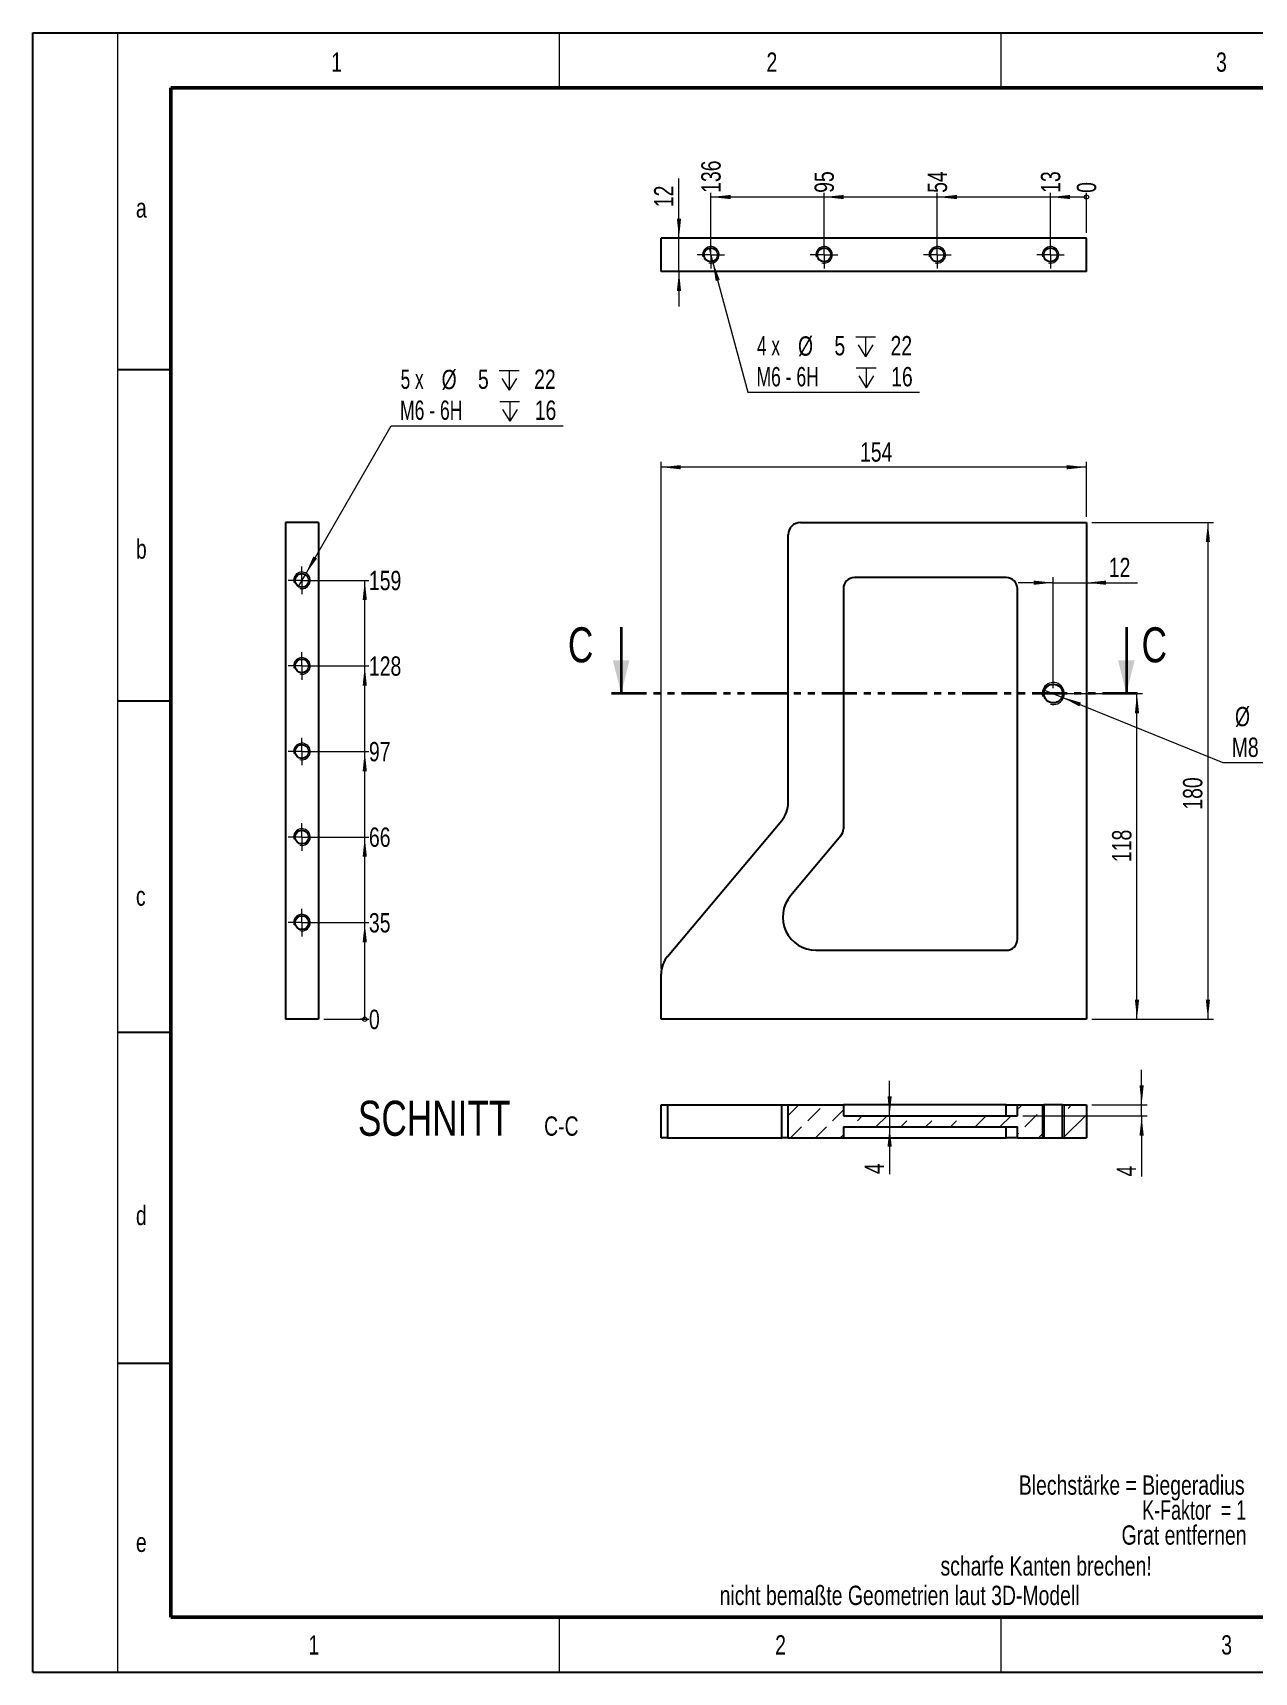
# Model space of a CAD drawing. Header units: millimetres. Extents: x 0 to 420, y 0 to 297.
# Drawn here: x 0 to 221.2, y 0 to 297 of the extents above; entities that cross this region are included whole.
import ezdxf

# ---------------------------------------------------------------- set-up
doc = ezdxf.new("R2010")
doc.units = ezdxf.units.MM
doc.linetypes.add('PHANTOM', pattern=[12.7, 6.35, -1.27, 1.27, -1.27, 1.27, -1.27])
doc.styles.add('SLDTEXTSTYLE1', font='TXT', dxfattribs={"width": 0.678571})
doc.styles.add('SLDTEXTSTYLE2', font='TXT', dxfattribs={"width": 0.75})
doc.styles.add('SLDTEXTSTYLE3', font='TXT', dxfattribs={"width": 0.692308})
doc.styles.add('SLDTEXTSTYLE4', font='TXT', dxfattribs={"width": 0.666667})
doc.dimstyles.new('SLDDIMSTYLE0', dxfattribs={"dimtxt": 3.5, "dimasz": 3.556, "dimexe": 0, "dimexo": 0.0625, "dimgap": 0.875, "dimtad": 1, "dimlfac": 2, "dimrnd": 1e-09, "dimzin": 12, "dimdsep": 46, "dimtxsty": 'SLDTEXTSTYLE2', "dimsah": 1, "dimcen": 0.09, "dimadec": 0, "dimazin": 3, "dimtfac": 1, "dimtdec": 3, "dimtofl": 0, "dimtmove": 0, "dimatfit": 3, "dimfxl": 1, "dimfrac": 2, "dimtolj": 1, "dimtzin": 12, "dimarcsym": 0})
doc.dimstyles.new('SLDDIMSTYLE1', dxfattribs={"dimtxt": 3.5, "dimasz": 3.556, "dimexe": 0, "dimexo": 0.0625, "dimgap": 0.875, "dimtad": 1, "dimlfac": 2, "dimrnd": 1e-09, "dimzin": 12, "dimdsep": 46, "dimtxsty": 'SLDTEXTSTYLE2', "dimsah": 1, "dimcen": 0.09, "dimadec": 0, "dimazin": 3, "dimtfac": 1, "dimtdec": 3, "dimtmove": 0, "dimatfit": 0, "dimfxl": 1, "dimfrac": 2, "dimtolj": 1, "dimtzin": 12, "dimarcsym": 0})
doc.dimstyles.new('SLDDIMSTYLE2', dxfattribs={"dimtxt": 3.5, "dimasz": 3.556, "dimexe": 0, "dimexo": 0.0625, "dimgap": 0.875, "dimtad": 0, "dimtih": 1, "dimtoh": 1, "dimlfac": 2, "dimrnd": 1e-09, "dimzin": 4, "dimdsep": 46, "dimtxsty": 'SLDTEXTSTYLE2', "dimblk1": 'NONE', "dimsah": 1, "dimcen": 0, "dimadec": 0, "dimazin": 1, "dimtfac": 1, "dimtdec": 3, "dimtmove": 0, "dimatfit": 3, "dimldrblk": 'NONE', "dimfxl": 1, "dimfrac": 2, "dimtolj": 1, "dimtzin": 12, "dimarcsym": 0})
doc.dimstyles.new('SLDDIMSTYLE3', dxfattribs={"dimtxt": 3.5, "dimasz": 0.254, "dimexe": 0, "dimexo": 0.0625, "dimgap": 0.875, "dimtad": 0, "dimtih": 1, "dimtoh": 1, "dimdec": 0, "dimlfac": 2, "dimrnd": 1e-09, "dimdsep": 46, "dimtxsty": 'SLDTEXTSTYLE2', "dimblk1": 'ORIGIN', "dimblk2": 'ORIGIN', "dimsah": 1, "dimcen": 0.09, "dimadec": 0, "dimazin": 2, "dimtfac": 1, "dimtdec": 3, "dimtofl": 0, "dimtmove": 0, "dimatfit": 3, "dimldrblk": 'ORIGIN', "dimfxl": 1, "dimfrac": 2, "dimtolj": 1, "dimtzin": 12, "dimarcsym": 0})
doc.dimstyles.new('SLDDIMSTYLE4', dxfattribs={"dimtxt": 3.5, "dimasz": 3.556, "dimexe": 0, "dimexo": 0.0625, "dimgap": 0.875, "dimtad": 0, "dimtih": 1, "dimtoh": 1, "dimlfac": 2, "dimrnd": 1e-09, "dimzin": 12, "dimdsep": 46, "dimtxsty": 'SLDTEXTSTYLE2', "dimsah": 1, "dimcen": 0.09, "dimadec": 0, "dimazin": 3, "dimtfac": 1, "dimtdec": 3, "dimtofl": 0, "dimtmove": 0, "dimatfit": 3, "dimfxl": 1, "dimfrac": 2, "dimtolj": 1, "dimtzin": 12, "dimarcsym": 0})
doc.dimstyles.new('SLDDIMSTYLE5', dxfattribs={"dimtxt": 3.5, "dimasz": 3.556, "dimexe": 0, "dimexo": 0.0625, "dimgap": 0.875, "dimtad": 0, "dimtih": 1, "dimtoh": 1, "dimdec": 6, "dimlfac": 2, "dimrnd": 1e-09, "dimzin": 12, "dimdsep": 46, "dimtxsty": 'SLDTEXTSTYLE2', "dimblk1": 'NONE', "dimsah": 1, "dimcen": 0, "dimadec": 0, "dimazin": 3, "dimtfac": 1, "dimtdec": 3, "dimtmove": 0, "dimatfit": 3, "dimldrblk": 'NONE', "dimfxl": 1, "dimfrac": 2, "dimtolj": 1, "dimtzin": 12, "dimarcsym": 0})
doc.dimstyles.new('SLDDIMSTYLE6', dxfattribs={"dimtxt": 3.5, "dimasz": 3.556, "dimexe": 0, "dimexo": 0.0625, "dimgap": 0.875, "dimtad": 0, "dimtih": 1, "dimtoh": 1, "dimdec": 6, "dimlfac": 2, "dimrnd": 1e-09, "dimzin": 12, "dimdsep": 46, "dimtxsty": 'SLDTEXTSTYLE2', "dimblk1": 'NONE', "dimsah": 1, "dimcen": 0, "dimadec": 0, "dimazin": 3, "dimtfac": 1, "dimtdec": 3, "dimtmove": 0, "dimatfit": 3, "dimldrblk": 'NONE', "dimfxl": 1, "dimfrac": 2, "dimtolj": 1, "dimtzin": 12, "dimarcsym": 0})
pattern_1 = [(45, (0, 0), (-8.98026, 8.98026), []), (45, (4.49, 0), (-8.98026, 8.98026), [3.175, -1.5875]), (45, (8.98, 0), (-8.98026, 8.98026), [3.175, -1.5875]), (45, (13.47, 0), (-8.98026, 8.98026), [3.175, -1.5875])]

# ---------------------------------------------------------------- blocks, each defined once
blk = doc.blocks.new('SW_NOTE_0_7')
at = {"color": 0, "linetype": 'Continuous', "lineweight": 0, "char_height": 3.5, "attachment_point": 3}
for s, insert, style in [('Blechstärke = Biegeradius', (56.77, 4.51), 'SLDTEXTSTYLE2'), ('K-Faktor  = 1', (57.05, -0.01), 'SLDTEXTSTYLE3'), ('Grat entfernen', (57.12, -4.54), 'SLDTEXTSTYLE2')]:
    blk.add_mtext(s, dxfattribs=dict(at, insert=insert, style=style))
blk = doc.blocks.new('_D')
at = {"color": 7, "linetype": 'Continuous', "lineweight": 0}
for p, q in [((113.78, 127.48), (113.78, 219.3)), ((190.78, 218.3), (113.78, 218.3)), ((190.78, 209.3), (190.78, 219.3))]:
    blk.add_line(p, q, dxfattribs=at)
at = {"color": 7, "linetype": 'Continuous', "lineweight": 18}
for points in [[(113.78, 218.3), (117.34, 217.92), (117.34, 218.68)], [(190.78, 218.3), (187.22, 218.68), (187.22, 217.92)]]:
    blk.add_solid(points, dxfattribs=at)
at = {"color": 7, "linetype": 'Continuous', "lineweight": 18, "insert": (149.79, 222.81), "char_height": 3.5, "attachment_point": 1, "style": 'SLDTEXTSTYLE2'}
blk.add_mtext('154', dxfattribs=at)
blk = doc.blocks.new('_D_1')
at = {"color": 7, "linetype": 'Continuous', "lineweight": 0}
for p, q in [((191.78, 208.3), (213.78, 208.3)), ((212.78, 208.3), (212.78, 118.3)), ((191.78, 118.3), (213.78, 118.3))]:
    blk.add_line(p, q, dxfattribs=at)
at = {"color": 7, "linetype": 'Continuous', "lineweight": 18}
for points in [[(212.78, 208.3), (212.4, 204.74), (213.16, 204.74)], [(212.78, 118.3), (213.16, 121.86), (212.4, 121.86)]]:
    blk.add_solid(points, dxfattribs=at)
at = {"color": 7, "linetype": 'Continuous', "lineweight": 18, "insert": (208.27, 156.27), "char_height": 3.5, "attachment_point": 1, "rotation": 90, "style": 'SLDTEXTSTYLE2'}
blk.add_mtext('180', dxfattribs=at)
blk = doc.blocks.new('_D_2')
at = {"color": 7, "linetype": 'Continuous', "lineweight": 0}
for p, q in [((184.78, 197.38), (178.43, 197.38)), ((184.78, 178.3), (184.78, 198.38)), ((184.78, 197.38), (190.78, 197.38)), ((190.78, 197.38), (200.02, 197.38))]:
    blk.add_line(p, q, dxfattribs=at)
at = {"color": 7, "linetype": 'Continuous', "lineweight": 18}
for points in [[(184.78, 197.38), (181.22, 197.76), (181.22, 197)], [(190.78, 197.38), (194.34, 197), (194.34, 197.76)]]:
    blk.add_solid(points, dxfattribs=at)
at = {"color": 7, "linetype": 'Continuous', "lineweight": 18, "insert": (194.84, 201.89), "char_height": 3.5, "attachment_point": 1, "style": 'SLDTEXTSTYLE2'}
blk.add_mtext('12', dxfattribs=at)
blk = doc.blocks.new('_D_3')
at = {"color": 7, "linetype": 'Continuous', "lineweight": 0}
for p, q in [((185.78, 177.3), (200.94, 177.3)), ((199.94, 118.3), (199.94, 177.3)), ((191.78, 118.3), (200.94, 118.3))]:
    blk.add_line(p, q, dxfattribs=at)
at = {"color": 7, "linetype": 'Continuous', "lineweight": 18}
for points in [[(199.94, 177.3), (199.56, 173.74), (200.32, 173.74)], [(199.94, 118.3), (200.32, 121.86), (199.56, 121.86)]]:
    blk.add_solid(points, dxfattribs=at)
at = {"color": 7, "linetype": 'Continuous', "lineweight": 18, "insert": (195.43, 146.78), "char_height": 3.5, "attachment_point": 1, "rotation": 90, "style": 'SLDTEXTSTYLE2'}
blk.add_mtext('118', dxfattribs=at)
blk = doc.blocks.new('_D_4')
at = {"color": 7, "linetype": 'Continuous', "lineweight": 0}
for p, q in [((183.2, 177.94), (186.35, 176.66)), ((186.35, 176.66), (215.51, 164.81)), ((215.51, 164.81), (282.07, 164.81))]:
    blk.add_line(p, q, dxfattribs=at)
at = {"color": 7, "linetype": 'Continuous', "lineweight": 18}
blk.add_solid([(186.35, 176.66), (189.51, 174.97), (189.79, 175.67)], dxfattribs=at)
at = {"color": 7, "linetype": 'Continuous', "lineweight": 18, "char_height": 3.5, "attachment_point": 1, "style": 'SLDTEXTSTYLE2'}
for s, insert in [('%%c', (217.68, 174.88)), ('6,80 DURCHGANGSLOCH', (224.27, 174.93)), ('M8 - 6H DURCHGANGSLOCH', (217.1, 169.32))]:
    blk.add_mtext(s, dxfattribs=dict(at, insert=insert))
blk = doc.blocks.new('_None')
blk = doc.blocks.new('_Origin')
at = {"color": 0, "linetype": 'ByBlock', "lineweight": -2}
blk.add_line((0, 0), (-1, 0), dxfattribs=at)
blk.add_circle((0, 0), 0.5, dxfattribs=at)
blk = doc.blocks.new('_D_5')
at = {"color": 7, "linetype": 'Continuous', "lineweight": 0}
blk.add_line((52.73, 118.3), (60.87, 118.3), dxfattribs=at)
at = {"color": 7, "linetype": 'Continuous', "lineweight": 18, "xscale": 0.762, "yscale": 0.762}
blk.add_blockref('_Origin', (60.11, 118.3), dxfattribs=at)
at = {"color": 7, "linetype": 'Continuous', "lineweight": 18, "insert": (60.87, 120.03), "char_height": 3.5, "attachment_point": 1, "style": 'SLDTEXTSTYLE2'}
blk.add_mtext('0', dxfattribs=at)
blk = doc.blocks.new('_D_6')
at = {"color": 7, "linetype": 'Continuous', "lineweight": 0}
for p, q in [((49.73, 135.8), (60.87, 135.8)), ((60.11, 118.3), (60.11, 135.8))]:
    blk.add_line(p, q, dxfattribs=at)
at = {"color": 7, "linetype": 'Continuous', "lineweight": 18}
blk.add_solid([(60.11, 135.8), (59.73, 132.24), (60.49, 132.24)], dxfattribs=at)
at = {"color": 7, "linetype": 'Continuous', "lineweight": 18, "insert": (60.87, 137.53), "char_height": 3.5, "attachment_point": 1, "style": 'SLDTEXTSTYLE2'}
blk.add_mtext('35', dxfattribs=at)
blk = doc.blocks.new('_D_7')
at = {"color": 7, "linetype": 'Continuous', "lineweight": 0}
for p, q in [((49.73, 151.3), (60.87, 151.3)), ((60.11, 135.8), (60.11, 151.3))]:
    blk.add_line(p, q, dxfattribs=at)
at = {"color": 7, "linetype": 'Continuous', "lineweight": 18}
blk.add_solid([(60.11, 151.3), (59.73, 147.74), (60.49, 147.74)], dxfattribs=at)
at = {"color": 7, "linetype": 'Continuous', "lineweight": 18, "insert": (60.87, 153.03), "char_height": 3.5, "attachment_point": 1, "style": 'SLDTEXTSTYLE2'}
blk.add_mtext('66', dxfattribs=at)
blk = doc.blocks.new('_D_8')
at = {"color": 7, "linetype": 'Continuous', "lineweight": 0}
for p, q in [((49.73, 166.8), (60.87, 166.8)), ((60.11, 151.3), (60.11, 166.8))]:
    blk.add_line(p, q, dxfattribs=at)
at = {"color": 7, "linetype": 'Continuous', "lineweight": 18}
blk.add_solid([(60.11, 166.8), (59.73, 163.24), (60.49, 163.24)], dxfattribs=at)
at = {"color": 7, "linetype": 'Continuous', "lineweight": 18, "insert": (60.87, 168.53), "char_height": 3.5, "attachment_point": 1, "style": 'SLDTEXTSTYLE2'}
blk.add_mtext('97', dxfattribs=at)
blk = doc.blocks.new('_D_9')
at = {"color": 7, "linetype": 'Continuous', "lineweight": 0}
for p, q in [((49.73, 182.3), (60.87, 182.3)), ((60.11, 166.8), (60.11, 182.3))]:
    blk.add_line(p, q, dxfattribs=at)
at = {"color": 7, "linetype": 'Continuous', "lineweight": 18}
blk.add_solid([(60.11, 182.3), (59.73, 178.74), (60.49, 178.74)], dxfattribs=at)
at = {"color": 7, "linetype": 'Continuous', "lineweight": 18, "insert": (60.87, 184.03), "char_height": 3.5, "attachment_point": 1, "style": 'SLDTEXTSTYLE2'}
blk.add_mtext('128', dxfattribs=at)
blk = doc.blocks.new('_D_10')
at = {"color": 7, "linetype": 'Continuous', "lineweight": 0}
for p, q in [((49.73, 197.8), (60.87, 197.8)), ((60.11, 182.3), (60.11, 197.8))]:
    blk.add_line(p, q, dxfattribs=at)
at = {"color": 7, "linetype": 'Continuous', "lineweight": 18}
blk.add_solid([(60.11, 197.8), (59.73, 194.24), (60.49, 194.24)], dxfattribs=at)
at = {"color": 7, "linetype": 'Continuous', "lineweight": 18, "insert": (60.87, 199.53), "char_height": 3.5, "attachment_point": 1, "style": 'SLDTEXTSTYLE2'}
blk.add_mtext('159', dxfattribs=at)
blk = doc.blocks.new('SW_SYMBOL_HOLE_DEPTH')
at = {"color": 0, "linetype": 'Continuous', "lineweight": 18}
for p, q in [((0, 875), (800, 875)), ((400, 875), (400, 75)), ((100, 555), (400, 75)), ((700, 555), (400, 75))]:
    blk.add_line(p, q, dxfattribs=at)
blk = doc.blocks.new('_D_11')
at = {"color": 7, "linetype": 'Continuous', "lineweight": 0}
for p, q in [((49.36, 198.88), (64.91, 225.82)), ((64.91, 225.82), (96.04, 225.82)), ((48.11, 196.72), (49.36, 198.88))]:
    blk.add_line(p, q, dxfattribs=at)
at = {"color": 7, "linetype": 'Continuous', "lineweight": 18}
blk.add_solid([(49.36, 198.88), (51.47, 201.77), (50.81, 202.15)], dxfattribs=at)
at = {"color": 7, "linetype": 'Continuous', "lineweight": 18, "xscale": 0.0044707031, "yscale": 0.0044707031, "zscale": 0.0044707031}
for p in [(84.47, 231.91), (84.58, 226.3)]:
    blk.add_blockref('SW_SYMBOL_HOLE_DEPTH', p, dxfattribs=at)
at = {"color": 7, "linetype": 'Continuous', "lineweight": 18, "char_height": 3.5, "attachment_point": 1}
for s, insert, style in [('5 x', (66.61, 235.99), 'SLDTEXTSTYLE4'), ('%%c', (74.02, 235.94), 'SLDTEXTSTYLE2'), ('5', (80.61, 235.99), 'SLDTEXTSTYLE2'), ('22', (90.78, 235.99), 'SLDTEXTSTYLE2'), ('M6 - 6H', (66.5, 230.38), 'SLDTEXTSTYLE1'), ('16', (90.89, 230.38), 'SLDTEXTSTYLE2')]:
    blk.add_mtext(s, dxfattribs=dict(at, insert=insert, style=style))
blk = doc.blocks.new('SW_CENTERMARKSYMBOL_0')
at = {"color": 0, "linetype": 'Continuous', "lineweight": 18}
for p, q in [((0, 63.25), (0, 64.5)), ((0, 62), (0, 63.25)), ((-1.25, 62), (-2.5, 62)), ((0, 62), (-1.25, 62)), ((0, 62), (0, 60.75)), ((0, 62), (1.25, 62)), ((0, 60.75), (0, 59.5)), ((1.25, 62), (2.5, 62)), ((0, 47.75), (0, 49)), ((0, 46.5), (0, 47.75)), ((-1.25, 46.5), (-2.5, 46.5)), ((0, 46.5), (-1.25, 46.5)), ((0, 46.5), (0, 45.25)), ((0, 46.5), (1.25, 46.5)), ((0, 45.25), (0, 44)), ((1.25, 46.5), (2.5, 46.5)), ((0, 32.25), (0, 33.5)), ((-1.25, 31), (-2.5, 31)), ((0, 31), (-1.25, 31)), ((0, 31), (0, 32.25)), ((0, 31), (0, 29.75)), ((0, 31), (1.25, 31)), ((0, 29.75), (0, 28.5)), ((1.25, 31), (2.5, 31)), ((0, 16.75), (0, 18)), ((-1.25, 15.5), (-2.5, 15.5)), ((0, 15.5), (-1.25, 15.5)), ((0, 15.5), (0, 16.75)), ((0, 15.5), (0, 14.25)), ((0, 15.5), (1.25, 15.5)), ((1.25, 15.5), (2.5, 15.5)), ((0, 14.25), (0, 13)), ((-1.25, 0), (-2.5, 0)), ((0, 0), (-1.25, 0)), ((0, 1.25), (0, 2.5)), ((0, 0), (0, 1.25)), ((0, 0), (0, -1.25)), ((0, 0), (1.25, 0)), ((1.25, 0), (2.5, 0)), ((0, -1.25), (0, -2.5))]:
    blk.add_line(p, q, dxfattribs=at)
blk = doc.blocks.new('_D_12')
at = {"color": 7, "linetype": 'Continuous', "lineweight": 0}
blk.add_line((190.78, 260.77), (190.78, 268), dxfattribs=at)
at = {"color": 7, "linetype": 'Continuous', "lineweight": 18, "xscale": 0.762, "yscale": 0.762}
blk.add_blockref('_Origin', (190.78, 267.24), dxfattribs=at)
at = {"color": 7, "linetype": 'Continuous', "lineweight": 18, "insert": (189.05, 268), "char_height": 3.5, "attachment_point": 1, "rotation": 90, "style": 'SLDTEXTSTYLE2'}
blk.add_mtext('0', dxfattribs=at)
blk = doc.blocks.new('_D_13')
at = {"color": 7, "linetype": 'Continuous', "lineweight": 0}
for p, q in [((184.28, 257.77), (184.28, 268)), ((190.78, 267.24), (184.28, 267.24))]:
    blk.add_line(p, q, dxfattribs=at)
at = {"color": 7, "linetype": 'Continuous', "lineweight": 18}
blk.add_solid([(184.28, 267.24), (187.84, 266.86), (187.84, 267.62)], dxfattribs=at)
at = {"color": 7, "linetype": 'Continuous', "lineweight": 18, "insert": (182.55, 268), "char_height": 3.5, "attachment_point": 1, "rotation": 90, "style": 'SLDTEXTSTYLE2'}
blk.add_mtext('13', dxfattribs=at)
blk = doc.blocks.new('_D_14')
at = {"color": 7, "linetype": 'Continuous', "lineweight": 0}
for p, q in [((163.78, 257.77), (163.78, 268)), ((184.28, 267.24), (163.78, 267.24))]:
    blk.add_line(p, q, dxfattribs=at)
at = {"color": 7, "linetype": 'Continuous', "lineweight": 18}
blk.add_solid([(163.78, 267.24), (167.34, 266.86), (167.34, 267.62)], dxfattribs=at)
at = {"color": 7, "linetype": 'Continuous', "lineweight": 18, "insert": (162.05, 268), "char_height": 3.5, "attachment_point": 1, "rotation": 90, "style": 'SLDTEXTSTYLE2'}
blk.add_mtext('54', dxfattribs=at)
blk = doc.blocks.new('_D_15')
at = {"color": 7, "linetype": 'Continuous', "lineweight": 0}
for p, q in [((143.28, 257.77), (143.28, 268)), ((163.78, 267.24), (143.28, 267.24))]:
    blk.add_line(p, q, dxfattribs=at)
at = {"color": 7, "linetype": 'Continuous', "lineweight": 18}
blk.add_solid([(143.28, 267.24), (146.84, 266.86), (146.84, 267.62)], dxfattribs=at)
at = {"color": 7, "linetype": 'Continuous', "lineweight": 18, "insert": (141.55, 268), "char_height": 3.5, "attachment_point": 1, "rotation": 90, "style": 'SLDTEXTSTYLE2'}
blk.add_mtext('95', dxfattribs=at)
blk = doc.blocks.new('_D_16')
at = {"color": 7, "linetype": 'Continuous', "lineweight": 0}
for p, q in [((122.78, 257.77), (122.78, 268)), ((143.28, 267.24), (122.78, 267.24))]:
    blk.add_line(p, q, dxfattribs=at)
at = {"color": 7, "linetype": 'Continuous', "lineweight": 18}
blk.add_solid([(122.78, 267.24), (126.34, 266.86), (126.34, 267.62)], dxfattribs=at)
at = {"color": 7, "linetype": 'Continuous', "lineweight": 18, "insert": (121.05, 268), "char_height": 3.5, "attachment_point": 1, "rotation": 90, "style": 'SLDTEXTSTYLE2'}
blk.add_mtext('136', dxfattribs=at)
blk = doc.blocks.new('_D_17')
at = {"color": 7, "linetype": 'Continuous', "lineweight": 0}
for p, q in [((122.46, 257.98), (123.1, 255.56)), ((123.1, 255.56), (129.45, 231.88)), ((129.45, 231.88), (160.58, 231.88))]:
    blk.add_line(p, q, dxfattribs=at)
at = {"color": 7, "linetype": 'Continuous', "lineweight": 18}
blk.add_solid([(123.1, 255.56), (123.66, 252.03), (124.39, 252.22)], dxfattribs=at)
at = {"color": 7, "linetype": 'Continuous', "lineweight": 18, "xscale": 0.0044707031, "yscale": 0.0044707031, "zscale": 0.0044707031}
for p in [(149.01, 237.98), (149.11, 232.37)]:
    blk.add_blockref('SW_SYMBOL_HOLE_DEPTH', p, dxfattribs=at)
at = {"color": 7, "linetype": 'Continuous', "lineweight": 18, "char_height": 3.5, "attachment_point": 1}
for s, insert, style in [('4 x', (131.14, 242.06), 'SLDTEXTSTYLE4'), ('%%c', (138.56, 242), 'SLDTEXTSTYLE2'), ('5', (145.15, 242.06), 'SLDTEXTSTYLE2'), ('22', (155.32, 242.06), 'SLDTEXTSTYLE2'), ('M6 - 6H', (131.04, 236.45), 'SLDTEXTSTYLE1'), ('16', (155.43, 236.45), 'SLDTEXTSTYLE2')]:
    blk.add_mtext(s, dxfattribs=dict(at, insert=insert, style=style))
blk = doc.blocks.new('_D_18')
at = {"color": 7, "linetype": 'Continuous', "lineweight": 0}
for p, q in [((117.01, 259.77), (117.01, 270.58)), ((117.01, 253.77), (117.01, 259.77)), ((117.01, 253.77), (117.01, 247.42))]:
    blk.add_line(p, q, dxfattribs=at)
at = {"color": 7, "linetype": 'Continuous', "lineweight": 18}
for points in [[(117.01, 259.77), (117.39, 263.32), (116.63, 263.32)], [(117.01, 253.77), (116.63, 250.21), (117.39, 250.21)]]:
    blk.add_solid(points, dxfattribs=at)
at = {"color": 7, "linetype": 'Continuous', "lineweight": 18, "insert": (112.5, 265.41), "char_height": 3.5, "attachment_point": 1, "rotation": 90, "style": 'SLDTEXTSTYLE2'}
blk.add_mtext('12', dxfattribs=at)
blk = doc.blocks.new('SW_CENTERMARKSYMBOL_1')
at = {"color": 0, "linetype": 'Continuous', "lineweight": 18}
for p, q in [((-1.25, 0), (-2.5, 0)), ((0, 0), (-1.25, 0)), ((0, 1.25), (0, 2.5)), ((0, 0), (0, 1.25)), ((0, 0), (0, -1.25)), ((0, 0), (1.25, 0)), ((1.25, 0), (2.5, 0)), ((19.25, 0), (18, 0)), ((20.5, 0), (19.25, 0)), ((20.5, 1.25), (20.5, 2.5)), ((20.5, 0), (20.5, 1.25)), ((20.5, 0), (20.5, -1.25)), ((20.5, 0), (21.75, 0)), ((21.75, 0), (23, 0)), ((39.75, 0), (38.5, 0)), ((41, 0), (39.75, 0)), ((41, 1.25), (41, 2.5)), ((41, 0), (41, 1.25)), ((41, 0), (41, -1.25)), ((41, 0), (42.25, 0)), ((42.25, 0), (43.5, 0)), ((60.25, 0), (59, 0)), ((61.5, 0), (60.25, 0)), ((61.5, 1.25), (61.5, 2.5)), ((61.5, 0), (61.5, 1.25)), ((61.5, 0), (61.5, -1.25)), ((61.5, 0), (62.75, 0)), ((62.75, 0), (64, 0)), ((0, -1.25), (0, -2.5)), ((20.5, -1.25), (20.5, -2.5)), ((41, -1.25), (41, -2.5)), ((61.5, -1.25), (61.5, -2.5))]:
    blk.add_line(p, q, dxfattribs=at)
blk = doc.blocks.new('_D_19')
at = {"color": 7, "linetype": 'Continuous', "lineweight": 0}
for p, q in [((200.78, 102.8), (200.78, 109.15)), ((191.78, 102.8), (201.78, 102.8)), ((200.78, 100.8), (200.78, 102.8)), ((179.28, 100.8), (201.78, 100.8)), ((200.78, 100.8), (200.78, 89.81))]:
    blk.add_line(p, q, dxfattribs=at)
at = {"color": 7, "linetype": 'Continuous', "lineweight": 18}
for points in [[(200.78, 102.8), (201.16, 106.35), (200.4, 106.35)], [(200.78, 100.8), (200.4, 97.24), (201.16, 97.24)]]:
    blk.add_solid(points, dxfattribs=at)
at = {"color": 7, "linetype": 'Continuous', "lineweight": 18, "insert": (196.27, 89.81), "char_height": 3.5, "attachment_point": 1, "rotation": 90, "style": 'SLDTEXTSTYLE2'}
blk.add_mtext('4', dxfattribs=at)
blk = doc.blocks.new('_D_20')
at = {"color": 7, "linetype": 'Continuous', "lineweight": 0}
for p, q in [((155.15, 100.8), (155.15, 107.15)), ((155.15, 100.8), (155.15, 98.8)), ((155.15, 98.8), (155.15, 90.25))]:
    blk.add_line(p, q, dxfattribs=at)
at = {"color": 7, "linetype": 'Continuous', "lineweight": 18}
for points in [[(155.15, 100.8), (155.53, 104.35), (154.77, 104.35)], [(155.15, 98.8), (154.77, 95.24), (155.53, 95.24)]]:
    blk.add_solid(points, dxfattribs=at)
at = {"color": 7, "linetype": 'Continuous', "lineweight": 18, "insert": (150.64, 90.25), "char_height": 3.5, "attachment_point": 1, "rotation": 90, "style": 'SLDTEXTSTYLE2'}
blk.add_mtext('4', dxfattribs=at)
blk = doc.blocks.new('SW_NOTE_0_8')
at = {"color": 0, "linetype": 'Continuous', "lineweight": 0, "attachment_point": 2, "style": 'SLDTEXTSTYLE2'}
for s, insert, char_height in [('SCHNITT', (16.07, 8.19), 6.35), ('C-C', (39.1, 5.35), 3.5)]:
    blk.add_mtext(s, dxfattribs=dict(at, insert=insert, char_height=char_height))

msp = doc.modelspace()

# ---------------------------------------------------------------- hatches: boundary and pattern name
at = {"linetype": 'Continuous', "lineweight": 18}
h = msp.add_hatch(dxfattribs=at)
h.set_pattern_fill('DIN 201 Leichtmetall und Aluminiumlegierung', style=0, pattern_type=2)
h.set_pattern_definition(pattern_1)
h.paths.add_polyline_path([(146.77987433, 102.79747411), (136.77987433, 102.79747411), (136.77987433, 96.79747411), (146.77987433, 96.79747411), (146.77987433, 98.79747411), (178.27987433, 98.79747411), (178.27987433, 96.79747411), (183.07987433, 96.79747411), (183.07987433, 102.79747411), (178.27987433, 102.79747411), (178.27987433, 100.79747411), (146.77987433, 100.79747411)], flags=0)
h = msp.add_hatch(dxfattribs=at)
h.set_pattern_fill('DIN 201 Leichtmetall und Aluminiumlegierung', style=0, pattern_type=2)
h.set_pattern_definition(pattern_1)
h.paths.add_polyline_path([(190.77987433, 102.79747411), (186.47987433, 102.79747411), (186.47987433, 96.79747411), (190.77987433, 96.79747411)], flags=0)

# ---------------------------------------------------------------- linework, layer by layer
at = {"color": 7, "linetype": 'Continuous', "lineweight": 25}
for p, q in [((0.00397863, 0.02368005), (0.00397863, 296.99170567)), ((0.00397863, 296.99170567), (419.97522139, 296.99170567)), ((190.77987433, 259.76830747), (113.77987433, 259.76830747)), ((113.77987433, 253.76830747), (113.77987433, 259.76830747)), ((190.77987433, 253.76830747), (190.77987433, 259.76830747)), ((190.77987433, 253.76830747), (113.77987433, 253.76830747)), ((15.33843792, 235.99170567), (25.00397863, 235.99170567)), ((51.73452278, 208.29986923), (45.73452278, 208.29986923)), ((45.73452278, 208.29986923), (45.73452278, 118.29986923)), ((51.73452278, 208.29986923), (51.73452278, 118.29986923)), ((139.02987433, 208.29986923), (190.77987433, 208.29986923)), ((190.77987433, 208.29986923), (190.77987433, 118.29986923)), ((136.77987433, 157.53005303), (136.77987433, 206.04986923)), ((146.77987433, 196.29986923), (146.77987433, 152.79843998)), ((176.27987433, 198.29986923), (148.77987433, 198.29986923)), ((178.27987433, 132.79986923), (178.27987433, 196.29986923)), ((15.33843792, 175.99170567), (25.00397863, 175.99170567)), ((114.94965212, 129.69395611), (135.61009655, 154.31611498)), ((146.31196322, 151.51286476), (137.20247117, 140.65659489)), ((141.79873783, 130.79986923), (176.27987433, 130.79986923)), ((113.77987433, 118.29986923), (113.77987433, 126.48001806)), ((15.33843792, 115.99170567), (25.00397863, 115.99170567)), ((51.73452278, 118.29986923), (45.73452278, 118.29986923)), ((190.77987433, 118.29986923), (113.77987433, 118.29986923)), ((113.77987433, 96.79747411), (113.77987433, 102.79747411)), ((113.77987433, 102.79747411), (114.94965212, 102.79747411)), ((114.94965212, 102.79747411), (114.94965212, 96.79747411)), ((114.94965212, 102.79747411), (135.61009655, 102.79747411)), ((135.61009655, 96.79747411), (135.61009655, 102.79747411)), ((135.61009655, 102.79747411), (136.77987433, 102.79747411)), ((136.77987433, 96.79747411), (136.77987433, 102.79747411)), ((136.77987433, 102.79747411), (146.77987433, 102.79747411)), ((146.77987433, 102.79747411), (146.77987433, 100.79747411)), ((176.27987433, 102.79747411), (146.77987433, 102.79747411)), ((176.27987433, 100.79747411), (176.27987433, 102.79747411)), ((176.27987433, 102.79747411), (178.27987433, 102.79747411)), ((178.27987433, 100.79747411), (178.27987433, 102.79747411)), ((178.27987433, 102.79747411), (183.07987433, 102.79747411)), ((183.07987433, 102.79747411), (183.07987433, 96.79747411)), ((186.47987433, 102.79747411), (183.07987433, 102.79747411)), ((186.47987433, 96.79747411), (186.47987433, 102.79747411)), ((186.47987433, 102.79747411), (190.77987433, 102.79747411)), ((190.77987433, 102.79747411), (190.77987433, 96.79747411)), ((146.77987433, 100.79747411), (178.27987433, 100.79747411)), ((146.77987433, 98.79747411), (178.27987433, 98.79747411)), ((146.77987433, 98.79747411), (146.77987433, 96.79747411)), ((176.27987433, 96.79747411), (176.27987433, 98.79747411)), ((178.27987433, 96.79747411), (178.27987433, 98.79747411)), ((114.94965212, 96.79747411), (113.77987433, 96.79747411)), ((114.94965212, 96.79747411), (135.61009655, 96.79747411)), ((136.77987433, 96.79747411), (135.61009655, 96.79747411)), ((136.77987433, 96.79747411), (146.77987433, 96.79747411)), ((146.77987433, 96.79747411), (176.27987433, 96.79747411)), ((178.27987433, 96.79747411), (176.27987433, 96.79747411)), ((178.27987433, 96.79747411), (183.07987433, 96.79747411)), ((183.07987433, 96.79747411), (186.47987433, 96.79747411)), ((186.47987433, 96.79747411), (190.77987433, 96.79747411)), ((15.33843792, 55.99170567), (25.00397863, 55.99170567)), ((0.00397863, 0.02368005), (419.97522139, 0.02368005))]:
    msp.add_line(p, q, dxfattribs=at)
at = {"color": 7, "linetype": 'Continuous', "lineweight": 18}
for p, q in [((15.33843792, 296.99170567), (15.33843792, 0.02368005)), ((95.30026225, 296.99170567), (95.30026225, 286.99170567)), ((175.26208659, 296.99170567), (175.26208659, 286.99170567)), ((182.77987433, 102.79747411), (182.77987433, 96.79747411)), ((186.77987433, 102.79747411), (186.77987433, 96.79747411)), ((95.30026225, 10.02368005), (95.30026225, 0.02368005)), ((175.26208659, 10.02368005), (175.26208659, 0.02368005))]:
    msp.add_line(p, q, dxfattribs=at)
at = {"color": 7, "linetype": 'Continuous', "lineweight": 50}
for p, q in [((25.00397863, 10.02368005), (25.00397863, 286.99170567)), ((25.00397863, 286.99170567), (409.97522139, 286.99170567)), ((25.00397863, 10.02368005), (409.97522139, 10.02368005))]:
    msp.add_line(p, q, dxfattribs=at)
at = {"color": 7, "linetype": 'Continuous', "lineweight": 35}
for p, q in [((106.53987433, 189.29986923), (106.53987433, 177.29986923)), ((198.01987433, 189.29986923), (198.01987433, 177.29986923))]:
    msp.add_line(p, q, dxfattribs=at)
at = {"color": 7, "linetype": 'PHANTOM', "lineweight": 35}
msp.add_line((200.01987433, 177.29986923), (104.53987433, 177.29986923), dxfattribs=at)
at = {"color": 7, "linetype": 'Continuous', "lineweight": 25}
for centre, radius in [((122.77987433, 256.76830747), 1.25), ((143.27987433, 256.76830747), 1.25), ((163.77987433, 256.76830747), 1.25), ((184.27987433, 256.76830747), 1.25), ((48.73452278, 197.79986923), 1.25), ((48.73452278, 182.29986923), 1.25), ((184.77987433, 177.29986923), 1.7), ((48.73452278, 166.79986923), 1.25), ((48.73452278, 151.29986923), 1.25), ((48.73452278, 135.79986923), 1.25)]:
    msp.add_circle(centre, radius, dxfattribs=at)
at = {"color": 7, "linetype": 'Continuous', "lineweight": 18}
for centre, radius in [((122.77987433, 256.76830747), 1.5), ((143.27987433, 256.76830747), 1.5), ((163.77987433, 256.76830747), 1.5), ((184.27987433, 256.76830747), 1.5), ((48.73452278, 197.79986923), 1.5), ((48.73452278, 182.29986923), 1.5), ((184.77987433, 177.29986923), 2), ((48.73452278, 166.79986923), 1.5), ((48.73452278, 151.29986923), 1.5), ((48.73452278, 135.79986923), 1.5)]:
    msp.add_arc(centre, radius, 255, 195, dxfattribs=at)
at = {"color": 7, "linetype": 'Continuous', "lineweight": 25}
for centre, radius, start, end in [((139.02987433, 206.04986923), 2.25, 90, 180), ((148.77987433, 196.29986923), 2, 90, 180), ((176.27987433, 196.29986923), 2, 0, 90), ((131.77987433, 157.53005303), 5, 320, 0), ((144.77987433, 152.79843998), 2, 320, 0), ((141.79873783, 136.79986923), 6, 140, 270), ((176.27987433, 132.79986923), 2, 270, 0), ((118.77987433, 126.48001806), 5, 140, 180)]:
    msp.add_arc(centre, radius, start, end, dxfattribs=at)
at = {"color": 7, "linetype": 'Continuous', "lineweight": 35}
for points in [[(106.53987433, 177.29986923), (108.03987433, 183.29986923), (105.03987433, 183.29986923)], [(198.01987433, 177.29986923), (199.51987433, 183.29986923), (196.51987433, 183.29986923)]]:
    msp.add_solid(points, dxfattribs=at)

# ---------------------------------------------------------------- block references
at = {"color": 7, "linetype": 'Continuous', "lineweight": 0}
for name, p in [('SW_CENTERMARKSYMBOL_1', (122.77987433, 256.76830747)), ('SW_CENTERMARKSYMBOL_0', (48.73452278, 135.79986923)), ('SW_NOTE_0_8', (56.61015321, 95.3536494)), ('SW_NOTE_0_7', (162.6593896, 31.16442153))]:
    msp.add_blockref(name, p, dxfattribs=at)

# ---------------------------------------------------------------- texts
at = {"color": 7, "linetype": 'Continuous', "lineweight": 0, "char_height": 3.5, "attachment_point": 1, "style": 'SLDTEXTSTYLE2'}
for s, insert in [('1', (54.04538232, 293.43613808)), ('2', (132.85920597, 293.43613808)), ('3', (214.25603472, 293.43613808)), ('a', (18.67858842, 267.01720477)), ('b', (18.67858842, 205.23126378)), ('c', (18.67858842, 142.37389029)), ('d', (18.67858842, 84.51653514)), ('e', (18.67858842, 25.30735756)), ('scharfe Kanten brechen!', (164.36595336, 21.03604405)), ('nicht bemaßte Geometrien laut 3D-Modell', (124.37359855, 15.69258725)), ('1', (49.92559526, 6.7220826)), ('2', (134.42271043, 6.7220826)), ('3', (215.1942891, 6.7220826))]:
    msp.add_mtext(s, dxfattribs=dict(at, insert=insert))
at = {"color": 7, "linetype": 'Continuous', "char_height": 6.35, "attachment_point": 1, "style": 'SLDTEXTSTYLE2'}
for insert in [(96.90346027, 189.29986923), (200.77313549, 189.29986923)]:
    msp.add_mtext('C', dxfattribs=dict(at, insert=insert))

# ---------------------------------------------------------------- dimensions: what is measured, and where the dimension line sits
at = {"color": 7, "linetype": 'Continuous', "lineweight": 18}
for feature_location, offset, dtype, origin, dimstyle, picture, middle in [((122.77987433, 256.76830747), (0, 11.230232), 1, (190.77987433, 259.76830747), 'SLDDIMSTYLE4', '_D_16', (122.77987433, 271.87770614)), ((143.27987433, 256.76830747), (0, 11.230232), 1, (190.77987433, 259.76830747), 'SLDDIMSTYLE4', '_D_15', (143.27987433, 270.58465066)), ((163.77987433, 256.76830747), (0, 11.230232), 1, (190.77987433, 259.76830747), 'SLDDIMSTYLE4', '_D_14', (163.77987433, 270.58465066)), ((184.27987433, 256.76830747), (0, 11.230232), 1, (190.77987433, 259.76830747), 'SLDDIMSTYLE4', '_D_13', (184.27987433, 270.58465066)), ((190.7798743319, 259.7683074693), (0, 8.2302319972), 1, (190.7798743319, 259.7683074693), 'SLDDIMSTYLE3', '_D_12', (190.7798743319, 269.2915950633)), ((48.73452278, 197.79986923), (12.13999851, 0), 0, (51.73452278, 118.29986923), 'SLDDIMSTYLE4', '_D_10', (64.75368796, 197.79986923)), ((48.73452278, 182.29986923), (12.13999851, 0), 0, (51.73452278, 118.29986923), 'SLDDIMSTYLE4', '_D_9', (64.75368796, 182.29986923)), ((48.73452278, 166.79986923), (12.13999851, 0), 0, (51.73452278, 118.29986923), 'SLDDIMSTYLE4', '_D_8', (63.46063248, 166.79986923)), ((48.73452278, 151.29986923), (12.13999851, 0), 0, (51.73452278, 118.29986923), 'SLDDIMSTYLE4', '_D_7', (63.46063248, 151.29986923)), ((48.73452278, 135.79986923), (12.13999851, 0), 0, (51.73452278, 118.29986923), 'SLDDIMSTYLE4', '_D_6', (63.46063248, 135.79986923)), ((51.7345227806, 118.2998692285), (9.1399985081, 0), 0, (51.7345227806, 118.2998692285), 'SLDDIMSTYLE3', '_D_5', (62.1675768854, 118.2998692285))]:
    dim = msp.add_ordinate_dim(feature_location=feature_location, offset=offset, dtype=dtype, origin=origin, dimstyle=dimstyle, dxfattribs=at)
    dim.commit()
    dim.dimension.update_dxf_attribs({"geometry": picture, "text_midpoint": middle})
for base, p1, p2, dimstyle, picture, middle in [((117.00978395, 259.76830747), (113.77987433, 253.76830747), (113.77987433, 259.76830747), 'SLDDIMSTYLE1', '_D_18', (117.00978395, 267.99853947)), ((212.77987433, 118.29986923), (190.77987433, 208.29986923), (190.77987433, 118.29986923), 'SLDDIMSTYLE0', '_D_1', (212.77987433, 160.14496151)), ((199.93957935, 177.29986923), (190.77987433, 118.29986923), (184.77987433, 177.29986923), 'SLDDIMSTYLE0', '_D_3', (199.93957935, 150.6632296)), ((155.15016822, 98.79747411), (135.79873783, 100.79747411), (135.79873783, 98.79747411), 'SLDDIMSTYLE1', '_D_20', (155.15016822, 91.54479519)), ((200.77987433, 102.79747411), (178.27987433, 100.79747411), (190.77987433, 102.79747411), 'SLDDIMSTYLE1', '_D_19', (200.77987433, 91.10407533))]:
    dim = msp.add_linear_dim(base=base, p1=p1, p2=p2, angle=90, dimstyle=dimstyle, dxfattribs=at)
    dim.commit()
    dim.dimension.update_dxf_attribs({"geometry": picture, "text_midpoint": middle, "dimtype": 160})
for p1, p2, text, dimstyle, picture, middle in [((122.45635053, 257.97571475), (123.10339814, 255.56090019), '4 x <> {\\fGDT;x} 22\\PM6 - 6H {\\fGDT;x} 16\\P', 'SLDDIMSTYLE6', '_D_17', (145.80830341, 237.48995244)), ((183.20493493, 177.93984257), (186.35481373, 176.65989589), '<> DURCHGANGSLOCH\\PM8 - 6H DURCHGANGSLOCH\\P', 'SLDDIMSTYLE2', '_D_4', (249.58355934, 170.3960372))]:
    dim = msp.add_diameter_dim_2p(p1=p1, p2=p2, text=text, dimstyle=dimstyle, dxfattribs=at)
    dim.commit()
    dim.dimension.update_dxf_attribs({"geometry": picture, "text_midpoint": middle, "dimtype": 163})
dim = msp.add_diameter_dim_2p(p1=(48.10952278, 196.71733747), p2=(49.35952278, 198.88240098), text='<> x %%c 5 {\\fGDT;x} 22\\PM6 - 6H {\\fGDT;x} 16\\P', dimstyle='SLDDIMSTYLE5', override={"dimpost": '<>'}, dxfattribs=at)
dim.commit()
dim.dimension.update_dxf_attribs({"geometry": '_D_11', "text_midpoint": (81.27131006, 231.42914796), "dimtype": 163})
for base, p1, p2, dimstyle, picture, middle in [((113.77987433, 218.29986923), (190.77987433, 208.29986923), (113.77987433, 126.48001806), 'SLDDIMSTYLE0', '_D', (153.67231366, 218.29986923)), ((190.77987433, 197.37906923), (184.77987433, 177.29986923), (190.77987433, 208.29986923), 'SLDDIMSTYLE1', '_D_2', (197.4307025, 197.37906923))]:
    dim = msp.add_linear_dim(base=base, p1=p1, p2=p2, dimstyle=dimstyle, dxfattribs=at)
    dim.commit()
    dim.dimension.update_dxf_attribs({"geometry": picture, "text_midpoint": middle, "dimtype": 160})

doc.saveas('drawing.dxf')
